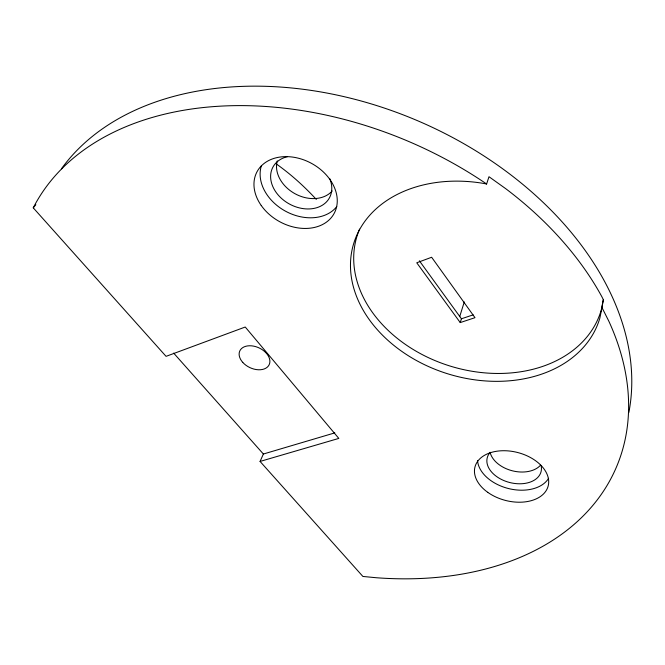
<?xml version="1.0" encoding="UTF-8"?>
<svg xmlns="http://www.w3.org/2000/svg" width="665" height="665" viewBox="0 0 665 665"><rect width="100%" height="100%" fill="white"/><g stroke="black" fill="none" stroke-linecap="round" stroke-linejoin="round"><path stroke-width="1" d="M601.983 307.579L603.338 299.666L601.933 296.848A316.922 218.253 23 0 0 505.666 188.636L488.991 176.724L486.589 184.03L485.084 183.681A128.603 96.982 17.1 0 0 351.328 253.939A128.603 96.982 17.1 0 0 455.7 376.066A128.603 96.982 17.1 0 0 599.88 318.003L601.983 307.579L608.857 321.245A319.242 218.428 23 0 1 376.29 577.735L362.891 576.447L260.065 461.435L263.382 454.02L334.803 432.882M603.338 299.666L601.243 310.065A127.589 96.774 17 0 1 446.481 364.894A127.589 96.774 17 0 1 359.574 229.134M460.238 322.583L416.756 262.783L431.635 257.264L474.985 317.679L460.238 322.583L461.419 318.784L419.357 260.78M459.681 316.673L464.278 301.952M260.065 461.435L338.818 438.41L245.244 327.022L166.059 356.349L33.25 207.837L35.827 204.729M461.419 318.784L473.172 314.853M486.589 184.03L484.619 182.634A319.242 218.428 23 0 0 33.25 207.837M173.656 353.098L263.382 454.02M61.429 168.81A312.4 217.837 23.1 0 1 418.593 121.155A312.4 217.837 23.1 0 1 628.841 412.533M332.192 190.988A31.795 24.497 28.8 0 1 295.036 193.739A31.795 24.497 28.8 0 1 277.255 160.93M540.545 465.184A27.514 18.346 14.4 0 1 512.233 470.77A27.514 18.346 14.4 0 1 490.088 452.258M336.764 206.649A43.316 33.109 28.7 0 1 285.46 211.162A43.316 33.109 28.7 0 1 261.453 165.56M329.665 178.469A32.169 24.588 28.7 0 1 313.257 208.536A32.169 24.588 28.7 0 1 273.456 187.954A32.169 24.588 28.7 0 1 287.513 156.666M548.617 478.301A37.423 24.713 14.5 0 1 508.592 488.567A37.423 24.713 14.5 0 1 477.553 460.662M541.21 466.049A27.797 18.354 14.5 0 1 509.639 482.499A27.797 18.354 14.5 0 1 489.756 452.865M276.283 163.931A264.512 169.051 72.2 0 1 316.324 199.434M261.237 205.493A43.84 33.225 28.5 0 0 333.173 215.078A43.84 33.225 28.5 0 0 292.425 157.056A43.84 33.225 28.5 0 0 261.237 205.493M487.753 492.333A37.814 24.721 14.6 0 0 548.143 486.098A37.814 24.721 14.6 0 0 498.841 450.97A37.814 24.721 14.6 0 0 487.753 492.333M242.75 362.383A16.218 10.864 25.2 0 0 268.993 365.068A16.218 10.864 25.2 0 0 251.794 345.858A16.218 10.864 25.2 0 0 242.75 362.383"/></g></svg>
